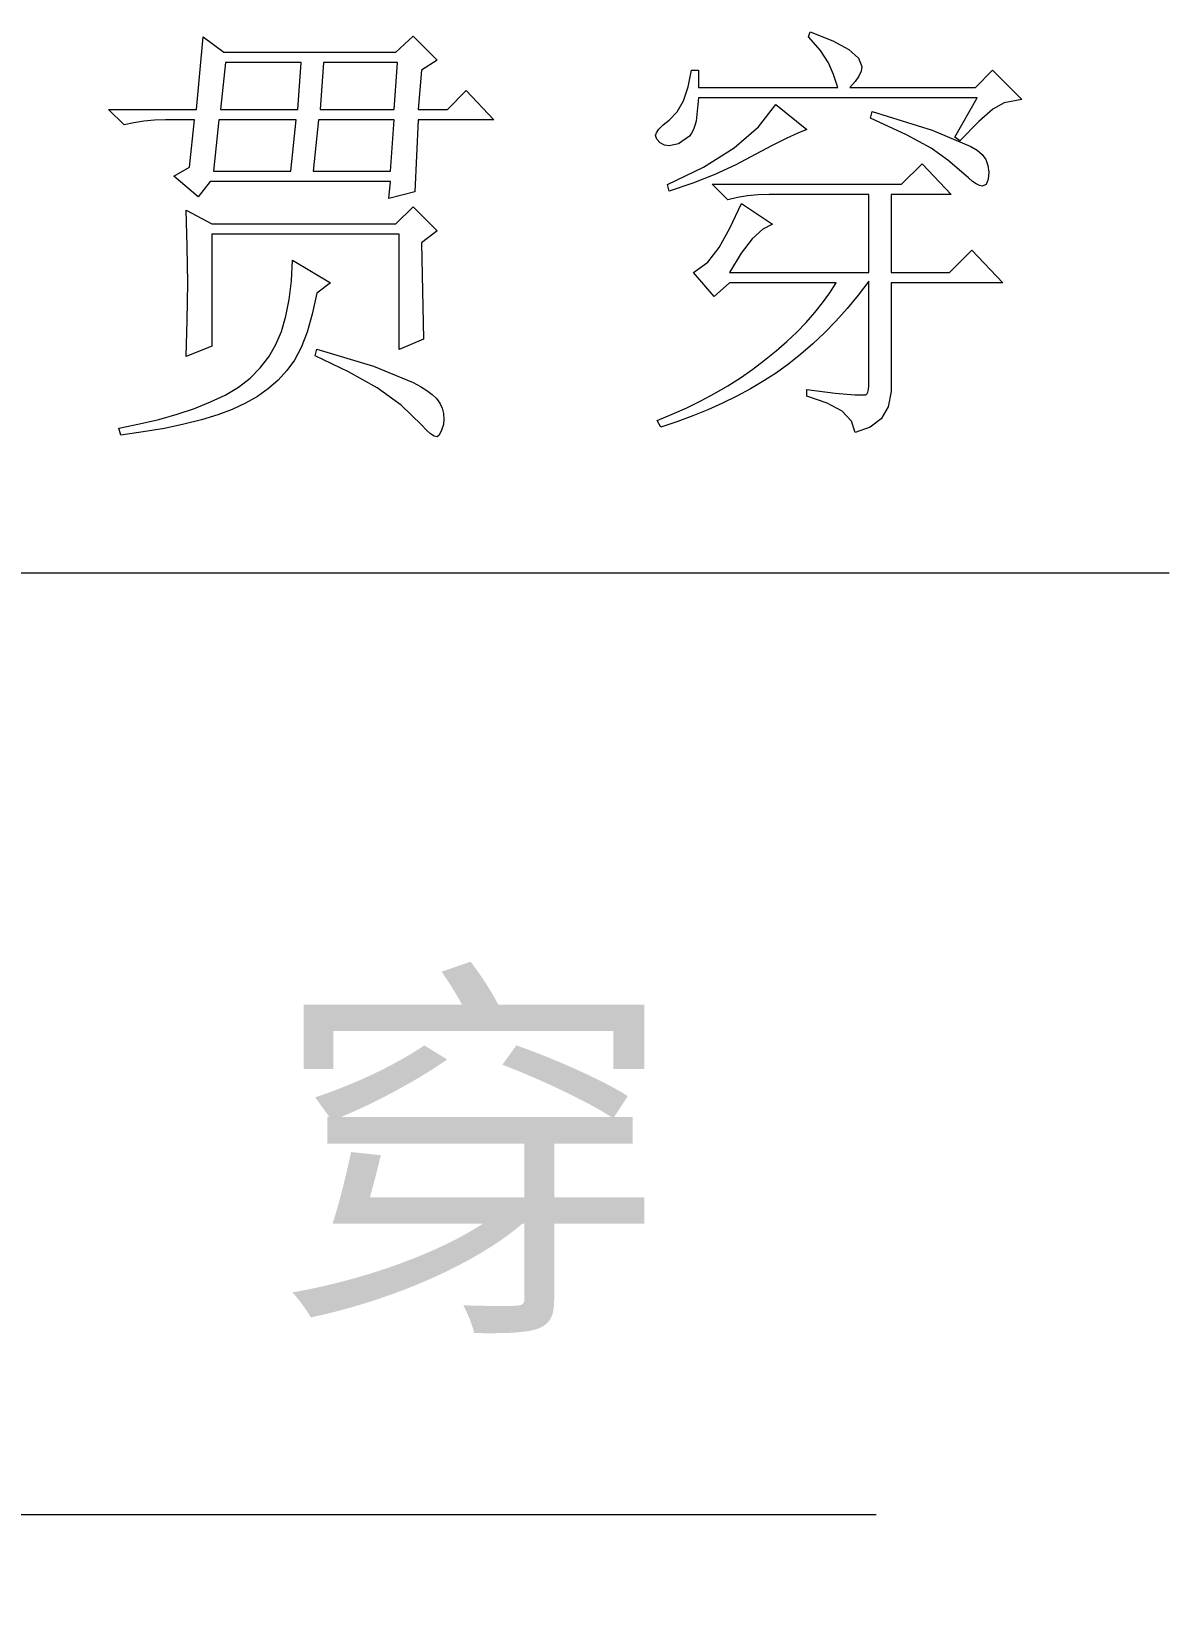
# Model space of a CAD drawing. Header units: millimetres. Extents: x 116 to 5831, y 100 to 4110.
# Drawn here: x 4074.1 to 4228.3, y 887.1 to 1102.3 of the extents above; entities that cross this region are included whole.
import ezdxf

# ---------------------------------------------------------------- set-up
doc = ezdxf.new("R2010")
doc.units = ezdxf.units.MM
doc.header["$MEASUREMENT"] = 0
doc.layers.add('图层0000', color=7, linetype='Continuous', lineweight=25)
doc.dimstyles.new('线性样式 (GB)', dxfattribs={"dimtxt": 2, "dimasz": 2, "dimexe": 1, "dimexo": 0.5, "dimgap": 0.5, "dimtad": 1, "dimdsep": 46, "dimcen": -2.1272670180000004, "dimclrd": 7, "dimclre": 7, "dimclrt": 7, "dimadec": 0, "dimazin": 0, "dimtfac": 0.7, "dimtmove": 0, "dimatfit": 1, "dimfxl": 1, "dimfrac": 2, "dimtolj": 1, "dimtzin": 0, "dimlwd": 18, "dimlwe": 18, "dimarcsym": 0})

# ---------------------------------------------------------------- blocks, each defined once
blk = doc.blocks.new('DimBlk392')
at = {"layer": '图层0000', "color": 7, "linetype": 'Continuous', "lineweight": 18}
for p in [(3598.5340040102174, 1029.0151239577995), (4188.605624735357, 901.1556692166655)]:
    blk.add_line(p, (3665.432308614256, 901.1556692166655), dxfattribs=at)
at = {"layer": '图层0000', "color": 7, "linetype": 'Continuous', "lineweight": -3}
blk.add_solid([(3608.0306276694737, 1033.9839236727144), (3579.9901910193676, 1064.4570059586244), (3589.03738035096, 1024.0463242428846)], dxfattribs=at)
at = {"layer": '图层0000', "color": 5, "linetype": 'Continuous', "lineweight": 18, "char_height": 40, "attachment_point": 8, "line_spacing_factor": 1.2}
for s, insert in [('\\T1.593750;\\W1;\\FSimSun|b0|i0;贯穿', (4106.683983802797, 925.633282188925)), ('\\T1.546875;\\W1;\\FSimSun|b0|i0;8-{\\FArial Unicode MS;%%c}', (3811.102860867979, 927.3042668147414)), ('\\T1.281250;\\W1;\\FSimSun|b0|i0;17.5', (3960.1354774832744, 926.827311285439))]:
    blk.add_mtext(s, dxfattribs=dict(at, insert=insert))

msp = doc.modelspace()

# ---------------------------------------------------------------- linework, layer by layer
at = {"layer": '图层0000', "color": 5, "linetype": 'Continuous', "lineweight": 18}
for p, q in [((4096.396484375, 1091.7158508300781), (4097.329406738281, 1101.575927734375)), ((4097.329406738281, 1101.575927734375), (4100.127868652344, 1099.4770812988281)), ((4123.448791503906, 1099.4770812988281), (4125.780944824219, 1101.659927368164)), ((4125.780944824219, 1101.659927368164), (4129.045715332031, 1098.4230041503906)), ((4179.4281005859375, 1101.5480041503906), (4179.6612548828125, 1102.2569274902344)), ((4181.049499511719, 1099.71923828125), (4179.4281005859375, 1101.5480041503906)), ((4179.6612548828125, 1102.2569274902344), (4182.701721191406, 1101.0380554199219)), ((4100.127868652344, 1099.4770812988281), (4123.448791503906, 1099.4770812988281)), ((4182.1356201171875, 1098.0613708496094), (4181.049499511719, 1099.71923828125)), ((4182.701721191406, 1101.0380554199219), (4184.8858642578125, 1099.8368835449219)), ((4184.8858642578125, 1099.8368835449219), (4186.2127685546875, 1098.656234741211)), ((4100.361022949219, 1098.0778503417969), (4099.661560058594, 1091.7158508300781)), ((4110.622253417969, 1098.0778503417969), (4100.361022949219, 1098.0778503417969)), ((4110.155944824219, 1091.7158508300781), (4110.622253417969, 1098.0778503417969)), ((4113.653869628906, 1098.0778503417969), (4113.187561035156, 1091.7158508300781)), ((4123.681945800781, 1098.0778503417969), (4113.653869628906, 1098.0778503417969)), ((4123.215637207031, 1091.7158508300781), (4123.681945800781, 1098.0778503417969)), ((4129.045715332031, 1098.4230041503906), (4126.946716308594, 1097.0330047607422)), ((4182.818603515625, 1096.4676666259766), (4182.1356201171875, 1098.0613708496094)), ((4186.2127685546875, 1098.656234741211), (4186.65771484375, 1097.5367736816406)), ((4186.65771484375, 1097.5367736816406), (4186.555480957031, 1096.915283203125)), ((4126.946716308594, 1097.0330047607422), (4126.480407714844, 1091.7158508300781)), ((4163.117980957031, 1094.7738647460938), (4163.5699462890625, 1097.0330047607422)), ((4163.5699462890625, 1097.0330047607422), (4164.502868652344, 1097.0330047607422)), ((4164.502868652344, 1097.0330047607422), (4164.502868652344, 1094.700927734375)), ((4183.392639160156, 1094.700927734375), (4182.818603515625, 1096.4676666259766)), ((4185.739440917969, 1095.4973602294922), (4185.0250244140625, 1094.700927734375)), ((4186.2493896484375, 1096.2355041503906), (4185.739440917969, 1095.4973602294922)), ((4186.555480957031, 1096.915283203125), (4186.2493896484375, 1096.2355041503906)), ((4202.049255371094, 1094.700927734375), (4204.381408691406, 1097.0330047607422)), ((4204.381408691406, 1097.0330047607422), (4208.345947265625, 1093.0684661865234)), ((4130.4449462890625, 1091.7158508300781), (4133.01025390625, 1094.2811584472656)), ((4133.01025390625, 1094.2811584472656), (4136.741638183594, 1090.3166198730469)), ((4161.6021728515625, 1091.3922882080078), (4162.462158203125, 1092.8936004638672)), ((4162.462158203125, 1092.8936004638672), (4163.117980957031, 1094.7738647460938)), ((4164.502868652344, 1093.3016967773438), (4164.1949462890625, 1090.1497650146484)), ((4164.502868652344, 1094.700927734375), (4183.392639160156, 1094.700927734375)), ((4202.28271484375, 1093.3016967773438), (4164.502868652344, 1093.3016967773438)), ((4185.0250244140625, 1094.700927734375), (4202.049255371094, 1094.700927734375)), ((4199.250793457031, 1087.9379272460938), (4202.28271484375, 1093.3016967773438)), ((4208.345947265625, 1093.0684661865234), (4205.932312011719, 1092.610855102539)), ((4086.6015625, 1089.6170043945312), (4084.5028686523438, 1091.7158508300781)), ((4084.5028686523438, 1091.7158508300781), (4096.396484375, 1091.7158508300781)), ((4099.661560058594, 1091.7158508300781), (4110.155944824219, 1091.7158508300781)), ((4113.187561035156, 1091.7158508300781), (4123.215637207031, 1091.7158508300781)), ((4126.480407714844, 1091.7158508300781), (4130.4449462890625, 1091.7158508300781)), ((4160.538330078125, 1090.270004272461), (4161.6021728515625, 1091.3922882080078)), ((4172.6544189453125, 1089.3806457519531), (4174.997253417969, 1092.3688507080078)), ((4174.997253417969, 1092.3688507080078), (4179.1949462890625, 1088.9826965332031)), ((4187.823791503906, 1090.5404663085938), (4188.056945800781, 1091.4360046386719)), ((4188.056945800781, 1091.4360046386719), (4196.1968994140625, 1088.8877868652344)), ((4204.412536621094, 1091.772689819336), (4202.518005371094, 1090.0955200195312)), ((4205.932312011719, 1092.610855102539), (4204.412536621094, 1091.772689819336)), ((4087.9135131835938, 1089.923095703125), (4086.6015625, 1089.6170043945312)), ((4089.2837524414062, 1090.1416778564453), (4087.9135131835938, 1089.923095703125)), ((4090.7119750976562, 1090.2729034423828), (4089.2837524414062, 1090.1416778564453)), ((4092.1987915039062, 1090.3166198730469), (4090.7119750976562, 1090.2729034423828)), ((4096.163330078125, 1090.3166198730469), (4092.1987915039062, 1090.3166198730469)), ((4095.4635620117188, 1083.8706970214844), (4096.163330078125, 1090.3166198730469)), ((4099.4281005859375, 1090.3166198730469), (4098.7286376953125, 1083.3576965332031)), ((4109.9224853515625, 1090.3166198730469), (4099.4281005859375, 1090.3166198730469)), ((4109.2230224609375, 1083.3576965332031), (4109.9224853515625, 1090.3166198730469)), ((4112.954406738281, 1090.3166198730469), (4112.254638671875, 1083.3576965332031)), ((4123.215637207031, 1090.3166198730469), (4112.954406738281, 1090.3166198730469)), ((4122.7490234375, 1083.3576965332031), (4123.215637207031, 1090.3166198730469)), ((4126.480407714844, 1090.3166198730469), (4126.014099121094, 1080.5591583251953)), ((4136.741638183594, 1090.3166198730469), (4126.480407714844, 1090.3166198730469)), ((4158.6724853515625, 1088.1710815429688), (4158.7890625, 1088.5646057128906)), ((4158.7890625, 1088.5646057128906), (4159.1387939453125, 1089.045639038086)), ((4159.1387939453125, 1089.045639038086), (4159.721984863281, 1089.6141052246094)), ((4159.721984863281, 1089.6141052246094), (4160.538330078125, 1090.270004272461)), ((4163.809814453125, 1088.9810943603516), (4163.559875488281, 1088.4984588623047)), ((4164.0216064453125, 1089.531478881836), (4163.809814453125, 1088.9810943603516)), ((4164.1949462890625, 1090.1497650146484), (4164.0216064453125, 1089.531478881836)), ((4169.318542480469, 1086.5267944335938), (4172.6544189453125, 1089.3806457519531)), ((4179.1949462890625, 1088.9826965332031), (4177.9705810546875, 1088.5191345214844)), ((4192.723693847656, 1088.2982635498047), (4187.823791503906, 1090.5404663085938)), ((4196.1968994140625, 1088.8877868652344), (4201.4404296875, 1086.6999053955078)), ((4202.518005371094, 1090.0955200195312), (4199.9505615234375, 1087.4714660644531)), ((4158.826904296875, 1087.6842498779297), (4158.6724853515625, 1088.1710815429688)), ((4159.288635253906, 1087.2134399414062), (4158.826904296875, 1087.6842498779297)), ((4159.894714355469, 1086.8822479248047), (4159.288635253906, 1087.2134399414062)), ((4160.538330078125, 1086.7718505859375), (4159.894714355469, 1086.8822479248047)), ((4161.795959472656, 1087.0743560791016), (4160.538330078125, 1086.7718505859375)), ((4163.271179199219, 1088.0838012695312), (4161.795959472656, 1087.0743560791016)), ((4163.559875488281, 1088.4984588623047), (4163.271179199219, 1088.0838012695312)), ((4165.174865722656, 1083.8992309570312), (4169.318542480469, 1086.5267944335938)), ((4174.472351074219, 1086.8260955810547), (4172.198791503906, 1085.5964660644531)), ((4176.396484375, 1087.80029296875), (4174.472351074219, 1086.8260955810547)), ((4177.9705810546875, 1088.5191345214844), (4176.396484375, 1087.80029296875)), ((4196.0748291015625, 1086.4714050292969), (4192.723693847656, 1088.2982635498047)), ((4198.3111572265625, 1084.8255920410156), (4196.0748291015625, 1086.4714050292969)), ((4199.9505615234375, 1087.4714660644531), (4199.250793457031, 1087.9379272460938)), ((4201.4404296875, 1086.6999053955078), (4202.2979736328125, 1086.1971282958984)), ((4172.198791503906, 1085.5964660644531), (4169.5458984375, 1084.1879272460938)), ((4192.021484375, 1081.5666198730469), (4194.8199462890625, 1084.3651580810547)), ((4194.8199462890625, 1084.3651580810547), (4198.784484863281, 1080.1673889160156)), ((4201.116638183594, 1082.4528503417969), (4198.3111572265625, 1084.8255920410156)), ((4202.2979736328125, 1086.1971282958984), (4202.969665527344, 1085.6110382080078)), ((4202.969665527344, 1085.6110382080078), (4203.454284667969, 1084.921875)), ((4203.454284667969, 1084.921875), (4203.752136230469, 1084.1295623779297)), ((4093.3648681640625, 1082.6766967773438), (4095.4635620117188, 1083.8706970214844)), ((4096.629638671875, 1079.8595428466797), (4093.3648681640625, 1082.6766967773438)), ((4098.7286376953125, 1083.3576965332031), (4109.2230224609375, 1083.3576965332031)), ((4112.254638671875, 1083.3576965332031), (4122.7490234375, 1083.3576965332031)), ((4160.304870605469, 1081.5386199951172), (4165.174865722656, 1083.8992309570312)), ((4166.7181396484375, 1082.8912353515625), (4163.715515136719, 1081.70654296875)), ((4169.5458984375, 1084.1879272460938), (4166.7181396484375, 1082.8912353515625)), ((4201.6705322265625, 1081.9630432128906), (4201.116638183594, 1082.4528503417969)), ((4203.786315917969, 1082.251205444336), (4203.49609375, 1081.5628814697266)), ((4203.752136230469, 1084.1295623779297), (4203.863220214844, 1083.2341766357422)), ((4203.863220214844, 1083.2341766357422), (4203.786315917969, 1082.251205444336)), ((4098.262023925781, 1081.9583892822266), (4096.629638671875, 1079.8595428466797)), ((4122.7490234375, 1081.9583892822266), (4098.262023925781, 1081.9583892822266)), ((4122.515869140625, 1079.6263122558594), (4122.7490234375, 1081.9583892822266)), ((4126.014099121094, 1080.5591583251953), (4122.515869140625, 1079.6263122558594)), ((4160.538330078125, 1080.633773803711), (4160.304870605469, 1081.5386199951172)), ((4163.715515136719, 1081.70654296875), (4160.538330078125, 1080.633773803711)), ((4168.4674072265625, 1079.4677734375), (4166.368408203125, 1081.5666198730469)), ((4166.368408203125, 1081.5666198730469), (4192.021484375, 1081.5666198730469)), ((4171.1492919921875, 1079.992446899414), (4169.779052734375, 1079.7738647460938)), ((4172.5775146484375, 1080.1236724853516), (4171.1492919921875, 1079.992446899414)), ((4174.0643310546875, 1080.1673889160156), (4172.5775146484375, 1080.1236724853516)), ((4187.59033203125, 1080.1673889160156), (4174.0643310546875, 1080.1673889160156)), ((4187.59033203125, 1069.6263122558594), (4187.59033203125, 1080.1673889160156)), ((4198.784484863281, 1080.1673889160156), (4190.622253417969, 1080.1673889160156)), ((4190.622253417969, 1080.1673889160156), (4190.622253417969, 1069.6263122558594)), ((4202.1661376953125, 1081.6132354736328), (4201.6705322265625, 1081.9630432128906)), ((4202.6031494140625, 1081.4033508300781), (4202.1661376953125, 1081.6132354736328)), ((4202.982177734375, 1081.3333892822266), (4202.6031494140625, 1081.4033508300781)), ((4203.49609375, 1081.5628814697266), (4202.982177734375, 1081.3333892822266)), ((4095.172119140625, 1073.1326293945312), (4094.9972534179688, 1078.0591583251953)), ((4094.9972534179688, 1078.0591583251953), (4098.4954833984375, 1076.1934661865234)), ((4123.448791503906, 1076.1934661865234), (4125.780944824219, 1078.5255432128906)), ((4125.780944824219, 1078.5255432128906), (4129.045715332031, 1075.2606201171875)), ((4169.779052734375, 1079.7738647460938), (4168.4674072265625, 1079.4677734375)), ((4168.758544921875, 1075.6407165527344), (4170.332946777344, 1078.9546966552734)), ((4170.332946777344, 1078.9546966552734), (4174.5306396484375, 1076.1561584472656)), ((4098.4954833984375, 1076.1934661865234), (4123.448791503906, 1076.1934661865234)), ((4174.5306396484375, 1076.1561584472656), (4173.204345703125, 1075.4856872558594)), ((4123.915100097656, 1074.7942352294922), (4098.4954833984375, 1074.7942352294922)), ((4098.4954833984375, 1074.7942352294922), (4098.4954833984375, 1059.6356201171875)), ((4123.915100097656, 1059.1692352294922), (4123.915100097656, 1074.7942352294922)), ((4129.045715332031, 1075.2606201171875), (4126.946716308594, 1073.628158569336)), ((4126.946716308594, 1073.628158569336), (4127.18017578125, 1060.5684661865234)), ((4167.281494140625, 1073.0020904541016), (4168.758544921875, 1075.6407165527344)), ((4171.790466308594, 1074.1738891601562), (4170.289306640625, 1072.2207641601562)), ((4173.204345703125, 1075.4856872558594), (4171.790466308594, 1074.1738891601562)), ((4095.2304077148438, 1068.1478118896484), (4095.172119140625, 1073.1326293945312)), ((4165.763244628906, 1071.0177612304688), (4167.281494140625, 1073.0020904541016)), ((4170.289306640625, 1072.2207641601562), (4168.7005615234375, 1069.6263122558594)), ((4198.551330566406, 1069.6263122558594), (4201.582946777344, 1072.6580047607422)), ((4201.582946777344, 1072.6580047607422), (4205.7806396484375, 1068.2270812988281)), ((4109.280700683594, 1068.4992218017578), (4109.4561767578125, 1071.2960815429688)), ((4109.4561767578125, 1071.2960815429688), (4114.5867919921875, 1068.2083892822266)), ((4163.8031005859375, 1069.6263122558594), (4165.763244628906, 1071.0177612304688)), ((4166.6015625, 1066.3613891601562), (4163.8031005859375, 1069.6263122558594)), ((4168.7005615234375, 1069.6263122558594), (4187.59033203125, 1069.6263122558594)), ((4190.622253417969, 1069.6263122558594), (4198.551330566406, 1069.6263122558594)), ((4095.172119140625, 1063.1629180908203), (4095.2304077148438, 1068.1478118896484)), ((4108.966979980469, 1065.956039428711), (4109.280700683594, 1068.4992218017578)), ((4114.5867919921875, 1068.2083892822266), (4112.721252441406, 1066.7904663085938)), ((4168.7005615234375, 1068.2270812988281), (4166.6015625, 1066.3613891601562)), ((4183.159484863281, 1068.2270812988281), (4168.7005615234375, 1068.2270812988281)), ((4182.2900390625, 1066.8611907958984), (4183.159484863281, 1068.2270812988281)), ((4187.59033203125, 1068.450927734375), (4186.1328125, 1066.5404510498047)), ((4187.59033203125, 1054.2252349853516), (4187.59033203125, 1068.450927734375)), ((4205.7806396484375, 1068.2270812988281), (4190.622253417969, 1068.2270812988281)), ((4190.622253417969, 1068.2270812988281), (4190.622253417969, 1053.4603118896484)), ((4108.514709472656, 1063.6666107177734), (4108.966979980469, 1065.956039428711)), ((4112.721252441406, 1066.7904663085938), (4112.120666503906, 1063.9579010009766)), ((4180.257568359375, 1064.1722869873047), (4181.322937011719, 1065.5095672607422)), ((4181.322937011719, 1065.5095672607422), (4182.2900390625, 1066.8611907958984)), ((4186.1328125, 1066.5404510498047), (4184.644470214844, 1064.7319793701172)), ((4094.9972534179688, 1058.2363891601562), (4095.172119140625, 1063.1629180908203)), ((4107.924499511719, 1061.630859375), (4108.514709472656, 1063.6666107177734)), ((4112.120666503906, 1063.9579010009766), (4111.41845703125, 1061.5010833740234)), ((4177.8326416015625, 1061.5404510498047), (4179.093933105469, 1062.8491973876953)), ((4179.093933105469, 1062.8491973876953), (4180.257568359375, 1064.1722869873047)), ((4183.125305175781, 1063.0255126953125), (4181.575622558594, 1061.4209747314453)), ((4184.644470214844, 1064.7319793701172), (4183.125305175781, 1063.0255126953125)), ((4107.1820068359375, 1059.827880859375), (4107.924499511719, 1061.630859375)), ((4111.41845703125, 1061.5010833740234), (4110.6146240234375, 1059.419937133789)), ((4176.473083496094, 1060.2459716796875), (4177.8326416015625, 1061.5404510498047)), ((4181.575622558594, 1061.4209747314453), (4179.994812011719, 1059.918441772461)), ((4098.4954833984375, 1059.6356201171875), (4094.9972534179688, 1058.2363891601562)), ((4106.231994628906, 1058.1758880615234), (4107.1820068359375, 1059.827880859375)), ((4110.6146240234375, 1059.419937133789), (4109.709167480469, 1057.714614868164)), ((4112.48779296875, 1058.2923889160156), (4112.721252441406, 1059.2252349853516)), ((4112.721252441406, 1059.2252349853516), (4120.404968261719, 1056.900405883789)), ((4127.18017578125, 1060.5684661865234), (4123.915100097656, 1059.1692352294922)), ((4173.467102050781, 1057.7071380615234), (4175.015563964844, 1058.9657592773438)), ((4175.015563964844, 1058.9657592773438), (4176.473083496094, 1060.2459716796875)), ((4178.383483886719, 1058.5179138183594), (4176.741638183594, 1057.2193908691406)), ((4179.994812011719, 1059.918441772461), (4178.383483886719, 1058.5179138183594)), ((4103.6944580078125, 1055.3005981445312), (4105.069580078125, 1056.6667938232422)), ((4105.069580078125, 1056.6667938232422), (4106.231994628906, 1058.1758880615234)), ((4108.686828613281, 1056.3102722167969), (4107.51220703125, 1055.028305053711)), ((4109.709167480469, 1057.714614868164), (4108.686828613281, 1056.3102722167969)), ((4117.044982910156, 1056.1406707763672), (4112.48779296875, 1058.2923889160156)), ((4120.404968261719, 1056.900405883789), (4125.81298828125, 1054.6760559082031)), ((4170.1849365234375, 1055.345230102539), (4171.855773925781, 1056.499252319336)), ((4171.855773925781, 1056.499252319336), (4173.467102050781, 1057.7071380615234)), ((4176.741638183594, 1057.2193908691406), (4175.068664550781, 1056.0228729248047)), ((4102.106628417969, 1054.0773010253906), (4103.6944580078125, 1055.3005981445312)), ((4107.51220703125, 1055.028305053711), (4106.183776855469, 1053.8610076904297)), ((4120.9051513671875, 1053.951187133789), (4117.044982910156, 1056.1406707763672)), ((4125.81298828125, 1054.6760559082031), (4126.8096923828125, 1054.1356658935547)), ((4166.664123535156, 1053.1986999511719), (4168.454284667969, 1054.2450714111328)), ((4168.454284667969, 1054.2450714111328), (4170.1849365234375, 1055.345230102539)), ((4173.3489990234375, 1054.9083709716797), (4171.560363769531, 1053.8482666015625)), ((4175.068664550781, 1056.0228729248047), (4173.3489990234375, 1054.9083709716797)), ((4187.5628662109375, 1053.735580444336), (4187.59033203125, 1054.2252349853516)), ((4096.1334228515625, 1051.1886596679688), (4098.301086425781, 1052.0503997802734)), ((4098.301086425781, 1052.0503997802734), (4100.306091308594, 1052.9969024658203)), ((4100.306091308594, 1052.9969024658203), (4102.106628417969, 1054.0773010253906)), ((4104.701232910156, 1052.8083038330078), (4103.0645751953125, 1051.8702697753906)), ((4106.183776855469, 1053.8610076904297), (4104.701232910156, 1052.8083038330078)), ((4124.151306152344, 1051.6243743896484), (4120.9051513671875, 1053.951187133789)), ((4126.8096923828125, 1054.1356658935547), (4127.663879394531, 1053.6015319824219)), ((4127.663879394531, 1053.6015319824219), (4128.376159667969, 1053.0736541748047)), ((4128.376159667969, 1053.0736541748047), (4128.952941894531, 1052.5173950195312)), ((4128.952941894531, 1052.5173950195312), (4129.401550292969, 1051.898193359375)), ((4162.904357910156, 1051.2675476074219), (4164.814147949219, 1052.2061920166016)), ((4164.814147949219, 1052.2061920166016), (4166.664123535156, 1053.1986999511719)), ((4169.7021484375, 1052.8425598144531), (4167.774658203125, 1051.891098022461)), ((4171.560363769531, 1053.8482666015625), (4169.7021484375, 1052.8425598144531)), ((4179.1949462890625, 1052.825927734375), (4179.1949462890625, 1053.758773803711)), ((4179.1949462890625, 1053.758773803711), (4183.037414550781, 1053.2523345947266)), ((4181.964416503906, 1051.9076538085938), (4179.1949462890625, 1052.825927734375)), ((4183.037414550781, 1053.2523345947266), (4185.688781738281, 1053.0009460449219)), ((4185.688781738281, 1053.0009460449219), (4187.149353027344, 1053.0075073242188)), ((4187.149353027344, 1053.0075073242188), (4187.342224121094, 1053.1267547607422)), ((4187.342224121094, 1053.1267547607422), (4187.480163574219, 1053.3694458007812)), ((4187.480163574219, 1053.3694458007812), (4187.5628662109375, 1053.735580444336)), ((4190.622253417969, 1053.4603118896484), (4190.228576660156, 1051.386489868164)), ((4091.3296508789062, 1049.6975708007812), (4093.8095092773438, 1050.4043579101562)), ((4093.8095092773438, 1050.4043579101562), (4096.1334228515625, 1051.1886596679688)), ((4099.296875, 1050.311050415039), (4097.100830078125, 1049.6373748779297)), ((4101.2744140625, 1051.0469055175781), (4099.296875, 1050.311050415039)), ((4103.0645751953125, 1051.8702697753906), (4101.2744140625, 1051.0469055175781)), ((4126.946716308594, 1048.9640045166016), (4124.151306152344, 1051.6243743896484)), ((4129.401550292969, 1051.898193359375), (4129.7222900390625, 1051.2162017822266)), ((4129.7222900390625, 1051.2162017822266), (4129.91455078125, 1050.4713439941406)), ((4129.91455078125, 1050.4713439941406), (4129.9786376953125, 1049.6636199951172)), ((4158.9056396484375, 1049.5516967773438), (4160.934753417969, 1050.3826904296875)), ((4160.934753417969, 1050.3826904296875), (4162.904357910156, 1051.2675476074219)), ((4163.712158203125, 1050.1510620117188), (4161.576843261719, 1049.3624877929688)), ((4165.777893066406, 1050.993881225586), (4163.712158203125, 1050.1510620117188)), ((4167.774658203125, 1051.891098022461), (4165.777893066406, 1050.993881225586)), ((4183.975830078125, 1050.7853698730469), (4181.964416503906, 1051.9076538085938)), ((4185.229187011719, 1049.458999633789), (4183.975830078125, 1050.7853698730469)), ((4190.228576660156, 1051.386489868164), (4189.281311035156, 1049.7732543945312)), ((4085.902099609375, 1048.5162353515625), (4088.69384765625, 1049.0681457519531)), ((4086.13525390625, 1047.5647735595703), (4085.902099609375, 1048.5162353515625)), ((4089.2041015625, 1047.9895782470703), (4086.13525390625, 1047.5647735595703)), ((4088.69384765625, 1049.0681457519531), (4091.3296508789062, 1049.6975708007812)), ((4092.054443359375, 1048.4766387939453), (4089.2041015625, 1047.9895782470703)), ((4094.6868896484375, 1049.02587890625), (4092.054443359375, 1048.4766387939453)), ((4097.100830078125, 1049.6373748779297), (4094.6868896484375, 1049.02587890625)), ((4127.602844238281, 1048.2498168945312), (4126.946716308594, 1048.9640045166016)), ((4128.171081542969, 1047.7396392822266), (4127.602844238281, 1048.2498168945312)), ((4128.65234375, 1047.4335479736328), (4128.171081542969, 1047.7396392822266)), ((4129.661865234375, 1048.2308959960938), (4129.3310546875, 1047.5592803955078)), ((4129.8992919921875, 1048.9885711669922), (4129.661865234375, 1048.2308959960938)), ((4129.9786376953125, 1049.6636199951172), (4129.8992919921875, 1048.9885711669922)), ((4159.372253417969, 1048.628158569336), (4158.9056396484375, 1049.5516967773438)), ((4161.576843261719, 1049.3624877929688), (4159.372253417969, 1048.628158569336)), ((4185.724792480469, 1047.9285430908203), (4185.229187011719, 1049.458999633789)), ((4187.779846191406, 1048.62060546875), (4185.724792480469, 1047.9285430908203)), ((4189.281311035156, 1049.7732543945312), (4187.779846191406, 1048.62060546875)), ((4129.045715332031, 1047.33154296875), (4128.65234375, 1047.4335479736328)), ((4129.3310546875, 1047.5592803955078), (4129.045715332031, 1047.33154296875))]:
    msp.add_line(p, q, dxfattribs=at)
at = {"layer": '图层0000', "color": 7, "linetype": 'Continuous', "lineweight": 18}
msp.add_line((4228.345947265625, 1028.8240814208984), (3667.4114990234375, 1028.8240814208984), dxfattribs=at)

# ---------------------------------------------------------------- dimensions: what is measured, and where the dimension line sits
at = {"layer": '图层0000', "color": 7, "linetype": 'Continuous', "lineweight": -3}
dim = msp.add_diameter_dim_2p(p1=(3579.9901910193676, 1064.4570059586244), p2=(3569.172966774706, 1085.1314371257727), text='\\T1.25;\\W1;\\FSimSun;8-{\\FArial Unicode MS;%%c}17.5贯穿', dimstyle='线性样式 (GB)', override={"dimscale": 1, "dimtxt": 40, "dimasz": 40, "dimexe": 20, "dimexo": 10, "dimgap": 20, "dimtad": 1, "dimtih": 1, "dimtoh": 1, "dimdec": 2, "dimlfac": 0.05, "dimrnd": 0, "dimzin": 8, "dimdsep": 46, "dimlunit": 2, "dimtxsty": 'Standard', "dimsah": 1, "dimtsz": 0, "dimcen": 0, "dimdle": 0, "dimse1": 0, "dimse2": 0, "dimsd1": 0, "dimsd2": 1, "dimclrd": 7, "dimclre": 7, "dimclrt": 5, "dimaunit": 0, "dimadec": 2, "dimazin": 2, "dimtol": 0, "dimlim": 0, "dimtp": 0, "dimtm": 0, "dimtfac": 0.699999988079071, "dimtdec": 2, "dimtix": 0, "dimtofl": 0, "dimtmove": 0, "dimatfit": 3, "dimtfillclr": 0, "dimfrac": 2, "dimtzin": 0, "dimlwd": 18, "dimlwe": 18}, dxfattribs=at)
dim.commit()
dim.dimension.update_dxf_attribs({"geometry": 'DimBlk392', "text_midpoint": (3957.651367187502, 887.1258182568877), "dimtype": 163})

doc.saveas('drawing.dxf')
